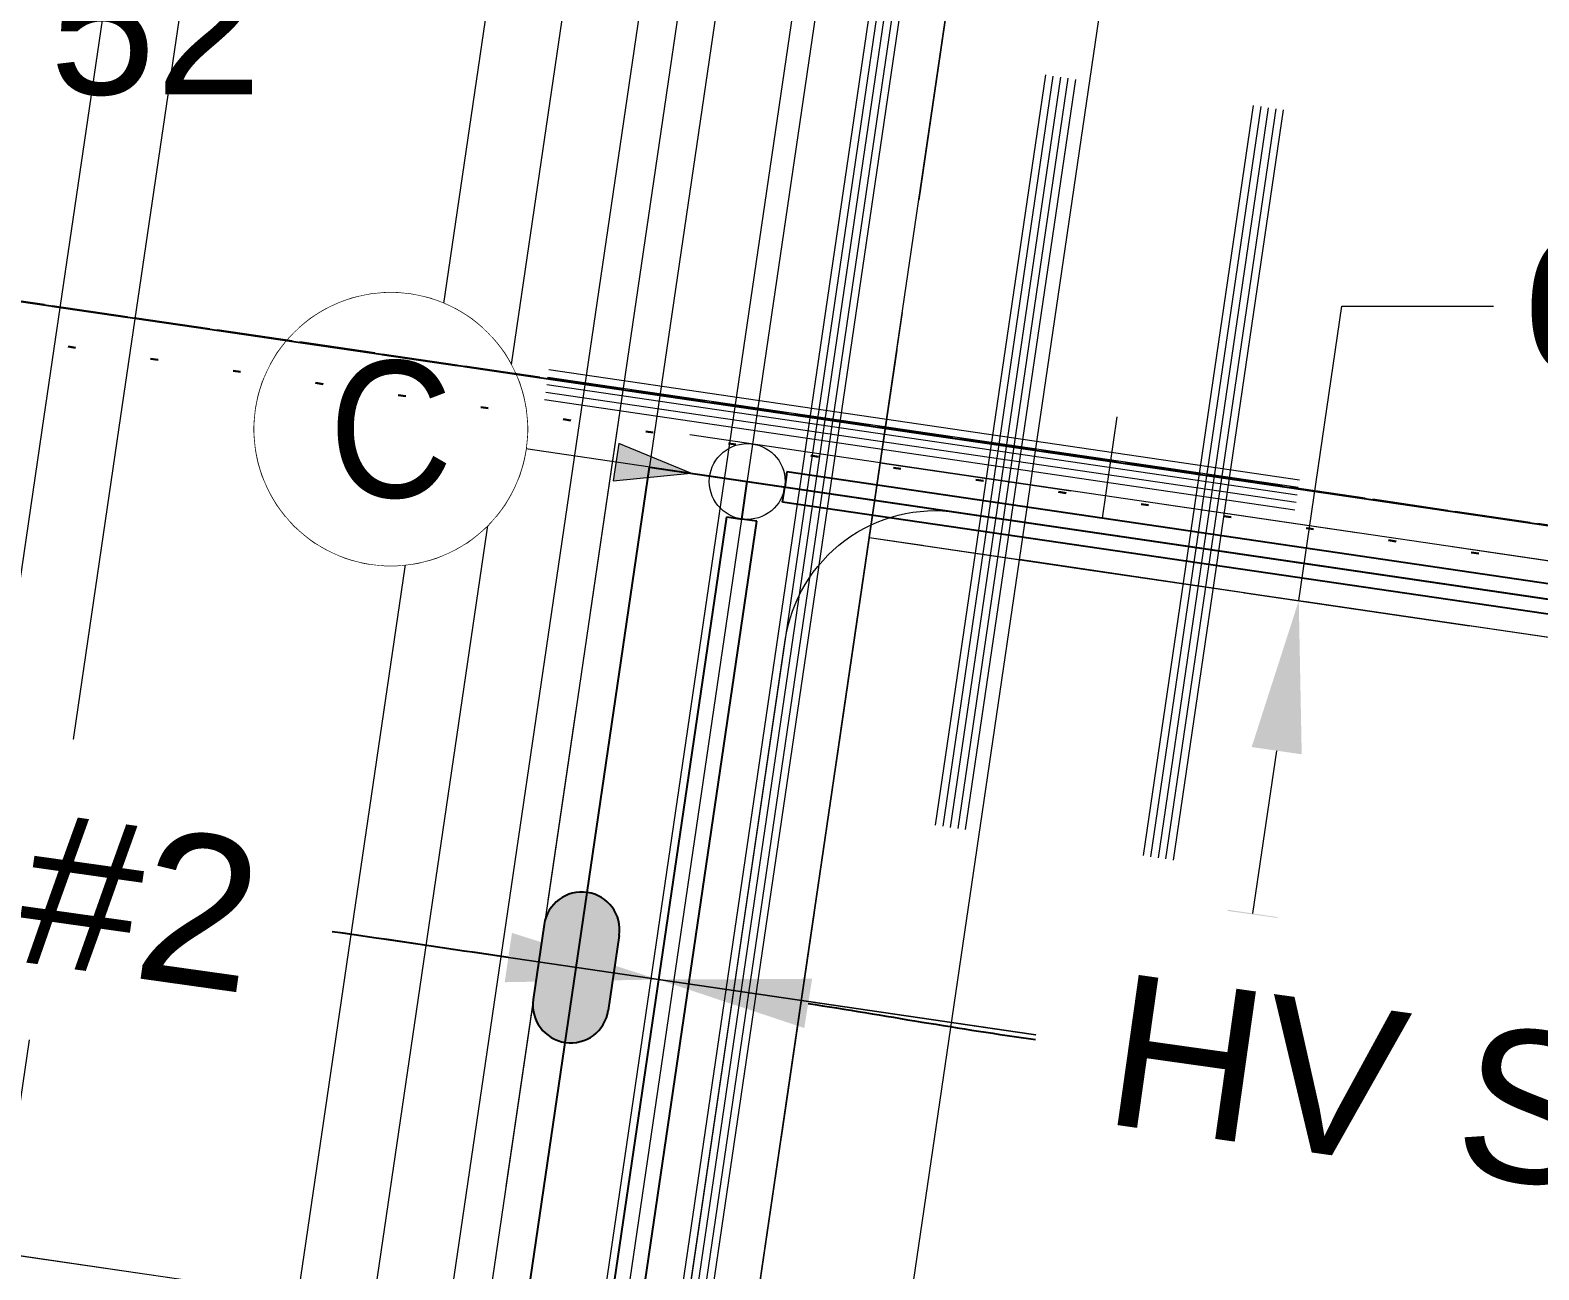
# Model space of a CAD drawing. Header units: metres. Extents: x 302924 to 306036, y 6267404 to 6269261.
# Drawn here: x 304090.09 to 304109.98, y 6268683.61 to 6268699.96 of the extents above; entities that cross this region are included whole.
import ezdxf
from ezdxf import colors
from ezdxf.entities.mleader import LeaderData, LeaderLine
from ezdxf.enums import TextEntityAlignment as Align
from ezdxf.math import Vec2, Vec3

# ---------------------------------------------------------------- set-up
doc = ezdxf.new("R2010")
doc.units = ezdxf.units.M
doc.set_wipeout_variables(frame=1)
for name, pattern in [('Cable Exist OH', [1, 1, 0]), ('Cable Remove', [1, 0, -1]), ('Dash', [5, 3, -2]), ('DASHED', [19.05, 12.7, -6.35]), ('HIDDEN2', [0.1875, 0.125, -0.0625])]:
    doc.linetypes.add(name, pattern=pattern)
doc.layers.get('0').update_dxf_attribs({"color": 6})
for name, color, linetype, lineweight, plot, transparency in [('. Const Lines _SP', 251, 'Continuous', 0, False, 0.4), ('._ MGA Trench Outline (Physical Location)', 6, 'Continuous', 0, False, 0.8), ('._ MGA Trench Outline (PL)', 248, 'Continuous', 0, False, 0.6), ('_User Miscellaneous12', 231, 'Continuous', 13, False, 0.5)]:
    doc.layers.add(name, color=color, linetype=linetype, lineweight=lineweight, plot=plot, transparency=transparency)
for name, color, linetype, lineweight, plot in [('. Const Lines Circles _SP', 251, 'Continuous', 0, False), ('._Cable_EW_70mm_Proposed', 90, 'Cable #', 0, False), ('._Cable_HV_240mm_Al_Proposed', 11, 'Cable x', 0, False), ('._Trenching HV_SP', 56, 'IE Trench HV', 0, False)]:
    doc.layers.add(name, color=color, linetype=linetype, lineweight=lineweight, plot=plot)
for name, color, linetype, lineweight, true_color, plot, transparency in [('. Const Lines_HV', 7, 'Continuous', 0, 0x990000, False, 0.4), ('. Const Lines_LV', 7, 'Continuous', 0, 0x000099, False, 0.4), ('. Const Lines_SL', 7, 'Continuous', 0, 0x009999, False, 0.4), ('. Const Lines_SP_Trench (PL)', 7, 'Continuous', 0, 0x990099, False, 0.4)]:
    doc.layers.add(name, color=color, linetype=linetype, lineweight=lineweight, true_color=true_color, plot=plot, transparency=transparency)
doc.layers.add('_Kerb Line_SP', color=60, linetype='Continuous', lineweight=13, transparency=0.6)
for name, color, linetype, lineweight in [('_Lot Layout Future', 151, 'Continuous', 13), ('_User Dimensions', 140, 'Continuous', 13), ('_User Miscellaneous3', 51, 'Continuous', 13), ('_User_EW_Final', 82, 'Continuous', 20), ('_User_HV_Final', 1, 'Continuous', 25), ('_User_TR_Final', 6, 'Continuous', 25), ('Cadastre Easements_SP_NEW', 52, 'DASHED', 15), ('Cadastre Land Parcels_SP_EXT', 118, 'Continuous', 15), ('Cadastre Other Property_SP_EXT', 138, 'DASHED', 15), ('MEN Earth', 3, 'Continuous', 20)]:
    doc.layers.add(name, color=color, linetype=linetype, lineweight=lineweight)
for name, color, linetype in [('Duct_SP_NEW', 2, 'Continuous'), ('Notes_SP_NEW', 51, 'Continuous'), ('OH_Details_SP_MISC', 7, 'Continuous'), ('SupportsOH_SP_TR_HV_LV_SL_EXT', 7, 'Continuous'), ('SupportsOH_SP_TR_HV_LV_SL_MOD', 3, 'Continuous'), ('Trench_SP_NEW', 2, 'Continuous')]:
    doc.layers.add(name, color=color, linetype=linetype)
doc.styles.add('POLE_LABEL', font='arial.ttf', dxfattribs={"height": 2})
doc.styles.get("Standard").update_dxf_attribs({"font": 'arial.ttf'})
doc.linetypes.add('Cable #', pattern='A,4,-0.1,["#",Standard,S=1.6,R=0,X=0,Y=-0.8],-1.35', length=5.45)
doc.linetypes.add('Cable E UG', pattern='A,5,-0.1,["E",Standard,S=1.5,R=0,X=0,Y=-0.75],-1.45', length=6.55)
doc.linetypes.add('Cable x', pattern='A,5,-0.05,["X",Standard,S=1.5,R=0,X=0,Y=-0.75],-1.45', length=6.5)
doc.linetypes.add('IE Trench HV', pattern='A,4,-0.4,["/",Standard,S=2,R=0,X=0.25,Y=-1],-1.6', length=6)
doc.dimstyles.new('1.8mm_1_1000', dxfattribs={"dimtxt": 1.8, "dimasz": 2, "dimexe": 1, "dimexo": 3, "dimgap": 0.5, "dimtad": 0, "dimtoh": 1, "dimlfac": -1, "dimzin": 12, "dimdsep": 46, "dimtxsty": 'Standard', "dimcen": 1, "dimclrd": 256, "dimclre": 256, "dimclrt": 256, "dimazin": 3, "dimtfac": 1, "dimtmove": 0, "dimatfit": 3, "dimfxl": 1, "dimtolj": 1, "dimtzin": 0, "dimlwd": -1, "dimlwe": -1, "dimarcsym": 0})

# ---------------------------------------------------------------- blocks, each defined once
blk = doc.blocks.new('POLE_EXT')
blk.add_hatch(color=256).paths.add_polyline_path([(-0.9, 0, 1), (0.9, 0, 1)])
blk.add_lwpolyline([(-0.9, 0, 1), (0.9, 0, 1)], format="xyb", close=True)
at = {"flags": 8}
blk.add_attdef('pNumber', text='', height=1.8, dxfattribs=at).set_placement((2.5, 2.5), align=Align.MIDDLE_CENTER)
at = {"style": 'POLE_LABEL', "flags": 9}
for tag, p in [('STRUCTURE_PLANT_NUMBER', (1.355, 0.028)), ('STREET_CODE', (1.355, -0.2))]:
    blk.add_attdef(tag, text='', height=0.2, dxfattribs=at).set_placement(p, align=Align.MIDDLE_LEFT)
at = {"flags": 9}
for tag, p in [('OWNED_BY', (1.355, -0.4)), ('PARENT', (1.355, -0.6)), ('SPECIAL_USE', (1.355, -0.8)), ('STATE', (1.355, -1)), ('USAGE', (1.355, -1.2)), ('cLV', (1.355, -1.4)), ('hDepth', (1.355, -1.6)), ('hDia', (1.355, -1.8)), ('cHV', (1.355, -2)), ('LBRACKET', (1.355, -2.2)), ('LExisting', (1.355, -2.4)), ('LANTNUMBER', (1.355, -2.6)), ('LOther', (1.355, -2.8)), ('LRemove', (1.355, -3)), ('LEGEND', (1.355, -3.2)), ('cLinedev', (1.355, -3.4)), ('LOCATION', (1.355, -3.6)), ('pExisting', (1.355, -3.8)), ('PFNUMBER', (1.355, -4)), ('NEWPFNUMBER', (1.355, -4.2)), ('pFooting', (1.355, -4.4)), ('pNew', (1.355, -4.6)), ('pRelocate', (1.355, -5)), ('pRemove', (1.355, -5.2)), ('pReplace', (1.355, -5.4)), ('pStay', (1.355, -5.6)), ('pType', (1.355, -5.8)), ('cspan', (1.355, -6)), ('STREETNAME', (1.355, -6.2)), ('SUBURB', (1.355, -6.4)), ('NOTES', (1.355, -6.6)), ('MAINTAINED_BY', (1.355, -6.814)), ('OPERATED_BY', (1.355, -7.014))]:
    blk.add_attdef(tag, text='', height=0.2, dxfattribs=at).set_placement(p, align=Align.MIDDLE_LEFT)
at = {"flags": 1}
blk.add_attdef('Z', (1.355, -7.328), '', height=0.2, dxfattribs=at)
blk = doc.blocks.new('*U82')
h = blk.add_hatch(color=256)
h.dxf.hatch_style = 1
h.paths.add_polyline_path([(3.005, -0.188), (2.932, -0.683), (3.958, -0.581)])
blk.add_line((3.958, -0.581), (1.781, -0.261))
at = {"linetype": 'Continuous', "flags": 128}
blk.add_lwpolyline([(0, 1.8), (-0.088, 1.798), (-0.176, 1.791), (-0.264, 1.781), (-0.351, 1.765), (-0.437, 1.746), (-0.523, 1.722), (-0.606, 1.695), (-0.689, 1.663), (-0.77, 1.627), (-0.849, 1.587), (-0.925, 1.544), (-1, 1.497), (-1.072, 1.446), (-1.142, 1.391), (-1.209, 1.334), (-1.273, 1.273), (-1.334, 1.209), (-1.391, 1.142), (-1.446, 1.072), (-1.497, 1), (-1.544, 0.925), (-1.587, 0.849), (-1.627, 0.77), (-1.663, 0.689), (-1.695, 0.606), (-1.722, 0.523), (-1.746, 0.437), (-1.765, 0.351), (-1.781, 0.264), (-1.791, 0.176), (-1.798, 0.088), (-1.8, 0), (-1.798, -0.088), (-1.791, -0.176), (-1.781, -0.264), (-1.765, -0.351), (-1.746, -0.437), (-1.722, -0.523), (-1.695, -0.606), (-1.663, -0.689), (-1.627, -0.77), (-1.587, -0.849), (-1.544, -0.925), (-1.497, -1), (-1.446, -1.072), (-1.391, -1.142), (-1.334, -1.209), (-1.273, -1.273), (-1.209, -1.334), (-1.142, -1.391), (-1.072, -1.446), (-1, -1.497), (-0.925, -1.544), (-0.849, -1.587), (-0.77, -1.627), (-0.689, -1.663), (-0.606, -1.695), (-0.523, -1.722), (-0.437, -1.746), (-0.351, -1.765), (-0.264, -1.781), (-0.176, -1.791), (-0.088, -1.798), (0, -1.8), (0.088, -1.798), (0.176, -1.791), (0.264, -1.781), (0.351, -1.765), (0.437, -1.746), (0.523, -1.722), (0.606, -1.695), (0.689, -1.663), (0.77, -1.627), (0.849, -1.587), (0.925, -1.544), (1, -1.497), (1.072, -1.446), (1.142, -1.391), (1.209, -1.334), (1.273, -1.273), (1.334, -1.209), (1.391, -1.142), (1.446, -1.072), (1.497, -1), (1.544, -0.925), (1.587, -0.849), (1.627, -0.77), (1.663, -0.689), (1.695, -0.606), (1.722, -0.523), (1.746, -0.437), (1.765, -0.351), (1.781, -0.264), (1.791, -0.176), (1.798, -0.088), (1.8, 0), (1.798, 0.088), (1.791, 0.176), (1.781, 0.264), (1.765, 0.351), (1.746, 0.437), (1.722, 0.523), (1.695, 0.606), (1.663, 0.689), (1.627, 0.77), (1.587, 0.849), (1.544, 0.925), (1.497, 1), (1.446, 1.072), (1.391, 1.142), (1.334, 1.209), (1.273, 1.273), (1.209, 1.334), (1.142, 1.391), (1.072, 1.446), (1, 1.497), (0.925, 1.544), (0.849, 1.587), (0.77, 1.627), (0.689, 1.663), (0.606, 1.695), (0.523, 1.722), (0.437, 1.746), (0.351, 1.765), (0.264, 1.781), (0.176, 1.791), (0.088, 1.798)], close=True, dxfattribs=at)
at = {"flags": 128}
blk.add_lwpolyline([(3.005, -0.188), (2.932, -0.683), (3.958, -0.581), (3.005, -0.188)], dxfattribs=at)
blk.add_circle((0, 0), 1.8)
at = {"width": 0.9}
blk.add_attdef('CODE', text='', height=1.8, dxfattribs=at).set_placement((0, 0), align=Align.MIDDLE_CENTER)
at = {"flags": 1}
blk.add_attdef('Z', (0, 0), '', height=0.2, dxfattribs=at)
at = {"linetype": 'Continuous'}
blk.add_wipeout([(0, 1.8), (-0.088, 1.798), (-0.176, 1.791), (-0.264, 1.781), (-0.351, 1.765), (-0.437, 1.746), (-0.523, 1.722), (-0.606, 1.695), (-0.689, 1.663), (-0.77, 1.627), (-0.849, 1.587), (-0.925, 1.544), (-1, 1.497), (-1.072, 1.446), (-1.142, 1.391), (-1.209, 1.334), (-1.273, 1.273), (-1.334, 1.209), (-1.391, 1.142), (-1.446, 1.072), (-1.497, 1), (-1.544, 0.925), (-1.587, 0.849), (-1.627, 0.77), (-1.663, 0.689), (-1.695, 0.606), (-1.722, 0.523), (-1.746, 0.437), (-1.765, 0.351), (-1.781, 0.264), (-1.791, 0.176), (-1.798, 0.088), (-1.8, 0), (-1.798, -0.088), (-1.791, -0.176), (-1.781, -0.264), (-1.765, -0.351), (-1.746, -0.437), (-1.722, -0.523), (-1.695, -0.606), (-1.663, -0.689), (-1.627, -0.77), (-1.587, -0.849), (-1.544, -0.925), (-1.497, -1), (-1.446, -1.072), (-1.391, -1.142), (-1.334, -1.209), (-1.273, -1.273), (-1.209, -1.334), (-1.142, -1.391), (-1.072, -1.446), (-1, -1.497), (-0.925, -1.544), (-0.849, -1.587), (-0.77, -1.627), (-0.689, -1.663), (-0.606, -1.695), (-0.523, -1.722), (-0.437, -1.746), (-0.351, -1.765), (-0.264, -1.781), (-0.176, -1.791), (-0.088, -1.798), (0, -1.8), (0.088, -1.798), (0.176, -1.791), (0.264, -1.781), (0.351, -1.765), (0.437, -1.746), (0.523, -1.722), (0.606, -1.695), (0.689, -1.663), (0.77, -1.627), (0.849, -1.587), (0.925, -1.544), (1, -1.497), (1.072, -1.446), (1.142, -1.391), (1.209, -1.334), (1.273, -1.273), (1.334, -1.209), (1.391, -1.142), (1.446, -1.072), (1.497, -1), (1.544, -0.925), (1.587, -0.849), (1.627, -0.77), (1.663, -0.689), (1.695, -0.606), (1.722, -0.523), (1.746, -0.437), (1.765, -0.351), (1.781, -0.264), (1.791, -0.176), (1.798, -0.088), (1.8, 0), (1.798, 0.088), (1.791, 0.176), (1.781, 0.264), (1.765, 0.351), (1.746, 0.437), (1.722, 0.523), (1.695, 0.606), (1.663, 0.689), (1.627, 0.77), (1.587, 0.849), (1.544, 0.925), (1.497, 1), (1.446, 1.072), (1.391, 1.142), (1.334, 1.209), (1.273, 1.273), (1.209, 1.334), (1.142, 1.391), (1.072, 1.446), (1, 1.497), (0.925, 1.544), (0.849, 1.587), (0.77, 1.627), (0.689, 1.663), (0.606, 1.695), (0.523, 1.722), (0.437, 1.746), (0.351, 1.765), (0.264, 1.781), (0.176, 1.791), (0.088, 1.798)], dxfattribs=at)
blk = doc.blocks.new('*U96')
h = blk.add_hatch(color=256)
h.dxf.hatch_style = 1
h.paths.add_polyline_path([(-0.5, -0.5), (0.5, -0.5, 1), (0.5, 0.5), (-0.5, 0.5, 1)])
for p, q in [((0.5, 0.5), (-0.5, 0.5)), ((0.5, -0.5), (-0.5, -0.5))]:
    blk.add_line(p, q)
blk.add_circle((0, 0), 0.0001)
for centre, start, end in [((-0.5, 0), 90, 270), ((0.5, 0), 270, 90), ((0.5, 0), 179.9885, 180.0115), ((-0.5, 0), 359.9885, 0.0115)]:
    blk.add_arc(centre, 0.5, start, end)
at = {"layer": '_User Miscellaneous12', "flags": 128}
blk.add_lwpolyline([(1, 0), (-1, 0)], dxfattribs=at)
blk = doc.blocks.new('*D98')
at = {"layer": '_User Dimensions', "transparency": 16777216}
for p, q in [((304106.817, 6268692.434), (304107.387, 6268696.318)), ((304107.387, 6268696.318), (304109.387, 6268696.318)), ((304104.122, 6268692.829), (304107.806, 6268692.289)), ((304106.211, 6268688.309), (304106.526, 6268690.455)), ((304103.226, 6268686.726), (304106.91, 6268686.185))]:
    blk.add_line(p, q, dxfattribs=at)
at = {"layer": '_User Dimensions', "linetype": 'Continuous', "transparency": 16777216}
for points in [[(304106.196, 6268690.503), (304106.856, 6268690.407), (304106.817, 6268692.434)], [(304105.881, 6268688.357), (304106.541, 6268688.26), (304105.921, 6268686.33)]]:
    blk.add_solid(points, dxfattribs=at)
at = {"layer": '_User Dimensions', "linetype": 'Continuous', "transparency": 16777216, "insert": (304112.554, 6268696.318), "char_height": 1.8, "attachment_point": 5, "rotation": 359.9}
blk.add_mtext('\\A1;6.0m', dxfattribs=at)

msp = doc.modelspace()

# ---------------------------------------------------------------- linework, layer by layer
at = {"layer": '. Const Lines _SP', "linetype": 'Continuous', "lineweight": 0, "flags": 128}
for points in [[(304170.5581, 6268684.0876), (304101.2992, 6268694.2532)], [(304172.1675, 6268683.346), (304098.2584, 6268694.1942)], [(304170.4129, 6268683.0982), (304101.154, 6268693.2638)], [(304099.5566, 6268682.3816), (304083.7264, 6268684.7054)]]:
    msp.add_lwpolyline(points, dxfattribs=at)
at = {"layer": '. Const Lines Circles _SP', "lineweight": 0}
msp.add_circle((304099.5446, 6268694.0054), 0.5, dxfattribs=at)
at = {"layer": '. Const Lines_HV', "linetype": 'Continuous', "lineweight": 0, "flags": 128}
for points in [[(304025.4858, 6268763.0388), (304029.6778, 6268790.3309), (304037.7576, 6268797.3194), (304096.1203, 6268798.3488), (304104.1282, 6268789.2357), (304098.6853, 6268752.1841), (304096.8066, 6268739.3855), (304094.9911, 6268727.018), (304093.5388, 6268717.124), (304092.0864, 6268707.2301), (304090.271, 6268694.8626), (304088.4555, 6268682.4952), (304087.0032, 6268672.6012), (304085.1877, 6268660.2337), (304083.7354, 6268650.3398), (304081.9194, 6268637.9688), (304080.0625, 6268625.4415), (304078.2424, 6268613.1615), (304076.2048, 6268599.3127), (304074.754, 6268589.42), (304072.5731, 6268574.5772), (304070.756, 6268562.2088), (304068.9387, 6268549.8411), (304067.4848, 6268539.9466)], [(304091.124, 6268659.3623), (304092.9394, 6268671.7297), (304094.3917, 6268681.6237), (304096.207, 6268693.99), (304098.0226, 6268706.3586), (304099.475, 6268716.2526), (304100.9273, 6268726.1466), (304102.7427, 6268738.514), (304104.6219, 6268751.3154), (304110.2297, 6268790.1026), (304118.8083, 6268797.0717), (304179.9938, 6268789.5992), (304189.2978, 6268777.3798), (304183.7806, 6268739.7359), (304181.8955, 6268726.8948), (304180.08, 6268714.5274), (304178.6276, 6268704.6334), (304177.1751, 6268694.7395), (304175.3599, 6268682.3721), (304173.544, 6268670.0045), (304172.0916, 6268660.1106)], [(304093.1028, 6268659.0718), (304094.9182, 6268671.4393), (304096.3705, 6268681.3332), (304098.1858, 6268693.6995), (304100.0014, 6268706.0682), (304101.4538, 6268715.9621), (304102.9061, 6268725.8561), (304104.7215, 6268738.2236), (304106.601, 6268751.0271), (304112.0973, 6268789.0431), (304119.4096, 6268794.9834), (304178.9138, 6268787.7162), (304187.197, 6268776.8375), (304181.8018, 6268740.0259), (304179.9168, 6268727.1853), (304178.1012, 6268714.8179), (304176.6488, 6268704.9239), (304175.1963, 6268695.0299), (304173.3811, 6268682.6625), (304171.5652, 6268670.295), (304170.1128, 6268660.4011)]]:
    msp.add_lwpolyline(points, dxfattribs=at)
at = {"layer": '. Const Lines_LV', "linetype": 'Continuous', "lineweight": 0, "flags": 128}
for points in [[(304024.4969, 6268763.1873), (304028.7452, 6268790.8464), (304037.3776, 6268798.3129), (304096.5657, 6268799.3568), (304105.1848, 6268789.5482), (304099.6747, 6268752.0388), (304097.796, 6268739.2403), (304095.9805, 6268726.8728), (304094.5282, 6268716.9788), (304093.0758, 6268707.0848), (304091.2604, 6268694.7174), (304089.4449, 6268682.3499), (304087.9926, 6268672.4559), (304086.1771, 6268660.0885), (304084.7247, 6268650.1945), (304082.9087, 6268637.8229), (304081.0517, 6268625.2949), (304079.2317, 6268613.0154), (304077.1941, 6268599.1671), (304075.7434, 6268589.2749), (304073.5625, 6268574.4318), (304071.7453, 6268562.0634), (304069.9281, 6268549.6958), (304068.4742, 6268539.8012)], [(304090.1346, 6268659.5075), (304091.95, 6268671.875), (304093.4023, 6268681.7689), (304095.2176, 6268694.1352), (304097.0332, 6268706.5039), (304098.4856, 6268716.3978), (304099.9379, 6268726.2918), (304101.7534, 6268738.6593), (304103.6323, 6268751.4596), (304109.2959, 6268790.6324), (304118.5076, 6268798.1159), (304180.5339, 6268790.5406), (304190.3483, 6268777.651), (304184.7701, 6268739.5909), (304182.8849, 6268726.7496), (304181.0694, 6268714.3821), (304179.617, 6268704.4882), (304178.1645, 6268694.5942), (304176.3493, 6268682.2269), (304174.5334, 6268669.8592), (304173.081, 6268659.9654)], [(304092.1134, 6268659.217), (304093.9288, 6268671.5845), (304095.3811, 6268681.4785), (304097.1964, 6268693.8448), (304099.012, 6268706.2134), (304100.4644, 6268716.1074), (304101.9167, 6268726.0014), (304103.7321, 6268738.3688), (304105.6114, 6268751.1713), (304111.1635, 6268789.5729), (304119.1089, 6268796.0276), (304179.4538, 6268788.6577), (304188.2474, 6268777.1087), (304182.7912, 6268739.8809), (304180.9061, 6268727.0401), (304179.0906, 6268714.6726), (304177.6382, 6268704.7787), (304176.1857, 6268694.8847), (304174.3705, 6268682.5173), (304172.5546, 6268670.1497), (304171.1022, 6268660.2558)], [(304094.0922, 6268658.9266), (304095.9076, 6268671.294), (304097.3599, 6268681.188), (304099.1752, 6268693.5543), (304100.9908, 6268705.9229), (304102.4432, 6268715.8169), (304103.8955, 6268725.7109), (304105.7109, 6268738.0783), (304107.5905, 6268750.8829), (304113.0311, 6268788.5133), (304119.7102, 6268793.9393), (304178.3738, 6268786.7747), (304186.1466, 6268776.5664), (304180.8123, 6268740.1709), (304178.9274, 6268727.3306), (304177.1118, 6268714.9631), (304175.6594, 6268705.0691), (304174.2069, 6268695.1752), (304172.3917, 6268682.8077), (304170.5758, 6268670.4402), (304169.1234, 6268660.5463)], [(304096.071, 6268658.6361), (304097.8864, 6268671.0036), (304099.3387, 6268680.8975), (304101.154, 6268693.2638), (304102.9696, 6268705.6325), (304104.422, 6268715.5264), (304105.8743, 6268725.4204), (304107.6897, 6268737.7879), (304109.5696, 6268750.5946), (304114.8987, 6268787.4537), (304120.3115, 6268791.851), (304177.2937, 6268784.8918), (304184.0457, 6268776.0241), (304178.8335, 6268740.4609), (304176.9486, 6268727.621), (304175.133, 6268715.2536), (304173.6806, 6268705.3596), (304172.2281, 6268695.4657), (304170.4129, 6268683.0982), (304168.5971, 6268670.7308), (304167.1446, 6268660.8368), (304165.3291, 6268648.4694)], [(304098.0497, 6268658.3456), (304099.8652, 6268670.7131), (304101.3175, 6268680.6071), (304103.1328, 6268692.9733), (304104.9484, 6268705.342), (304106.4008, 6268715.236), (304107.8531, 6268725.1299), (304109.6685, 6268737.4974), (304111.5488, 6268750.3063), (304116.7663, 6268786.3941), (304120.9128, 6268789.7627), (304176.2137, 6268783.0088), (304181.9449, 6268775.4818), (304176.8546, 6268740.751), (304174.9698, 6268727.9115), (304173.1542, 6268715.5441), (304171.7018, 6268705.6501), (304170.2493, 6268695.7562), (304168.4341, 6268683.3886), (304166.6183, 6268671.0213), (304165.1658, 6268661.1273), (304163.3503, 6268648.7599)]]:
    msp.add_lwpolyline(points, dxfattribs=at)
at = {"layer": '. Const Lines_SL', "linetype": 'Continuous', "lineweight": 0, "flags": 128}
msp.add_lwpolyline([(304095.0816, 6268658.7813), (304096.897, 6268671.1488), (304098.3493, 6268681.0428), (304100.1646, 6268693.409), (304101.9802, 6268705.7777), (304103.4326, 6268715.6717), (304104.8849, 6268725.5657), (304106.7003, 6268737.9331), (304108.5801, 6268750.7388), (304113.9649, 6268787.9835), (304120.0109, 6268792.8951), (304177.8337, 6268785.8332), (304185.0961, 6268776.2952), (304179.8229, 6268740.3159), (304177.938, 6268727.4758), (304176.1224, 6268715.1083), (304174.67, 6268705.2144), (304173.2175, 6268695.3204), (304171.4023, 6268682.953), (304169.5865, 6268670.5855), (304168.134, 6268660.6916), (304166.3185, 6268648.3241)], dxfattribs=at)
at = {"layer": '. Const Lines_SP_Trench (PL)', "linetype": 'Continuous', "lineweight": 0, "flags": 128}
msp.add_lwpolyline([(304094.389, 6268658.883), (304096.2044, 6268671.2505), (304097.6568, 6268681.1444), (304099.472, 6268693.5107), (304101.2876, 6268705.8794), (304102.74, 6268715.7733), (304104.1923, 6268725.6673), (304106.0078, 6268738.0348), (304107.8874, 6268750.8397), (304113.3112, 6268788.3543), (304119.8004, 6268793.626), (304178.2118, 6268786.4923), (304185.8314, 6268776.485), (304180.5155, 6268740.2144), (304178.6305, 6268727.3741), (304176.815, 6268715.0067), (304175.3626, 6268705.1127), (304173.9101, 6268695.2188), (304172.0949, 6268682.8513), (304170.279, 6268670.4838), (304168.8266, 6268660.5899), (304167.011, 6268648.2225)], dxfattribs=at)
at = {"layer": '._ MGA Trench Outline (Physical Location)', "linetype": 'Continuous', "lineweight": 0, "flags": 128}
for points in [[(304102.0277, 6268689.4729), (304103.4801, 6268699.3669)], [(304102.0277, 6268689.4729), (304103.4801, 6268699.3669)], [(304102.0277, 6268689.4729), (304103.4801, 6268699.3669)], [(304102.1266, 6268689.4584), (304103.579, 6268699.3524)], [(304102.1266, 6268689.4584), (304103.579, 6268699.3524)], [(304102.1266, 6268689.4584), (304103.579, 6268699.3524)], [(304102.2256, 6268689.4439), (304103.6779, 6268699.3379)], [(304102.2256, 6268689.4439), (304103.6779, 6268699.3379)], [(304102.2256, 6268689.4439), (304103.6779, 6268699.3379)], [(304102.3245, 6268689.4294), (304103.7769, 6268699.3233)], [(304102.3245, 6268689.4294), (304103.7769, 6268699.3233)], [(304102.3245, 6268689.4294), (304103.7769, 6268699.3233)], [(304102.4234, 6268689.4148), (304103.8758, 6268699.3088)], [(304102.4234, 6268689.4148), (304103.8758, 6268699.3088)], [(304102.4234, 6268689.4148), (304103.8758, 6268699.3088)], [(304104.7683, 6268689.0706), (304106.2207, 6268698.9646)], [(304104.7683, 6268689.0706), (304106.2207, 6268698.9646)], [(304104.7683, 6268689.0706), (304106.2207, 6268698.9646)], [(304104.8672, 6268689.0561), (304106.3196, 6268698.9501)], [(304104.8672, 6268689.0561), (304106.3196, 6268698.9501)], [(304104.8672, 6268689.0561), (304106.3196, 6268698.9501)], [(304104.9662, 6268689.0416), (304106.4186, 6268698.9355)], [(304104.9662, 6268689.0416), (304106.4186, 6268698.9355)], [(304104.9662, 6268689.0416), (304106.4186, 6268698.9355)], [(304105.0651, 6268689.0271), (304106.5175, 6268698.921)], [(304105.0651, 6268689.0271), (304106.5175, 6268698.921)], [(304105.0651, 6268689.0271), (304106.5175, 6268698.921)], [(304105.1641, 6268689.0125), (304106.6164, 6268698.9065)], [(304105.1641, 6268689.0125), (304106.6164, 6268698.9065)], [(304105.1641, 6268689.0125), (304106.6164, 6268698.9065)], [(304106.8246, 6268694.0245), (304096.9306, 6268695.4769)], [(304106.8246, 6268694.0245), (304096.9306, 6268695.4769)], [(304106.8246, 6268694.0245), (304096.9306, 6268695.4769)], [(304106.7956, 6268693.8266), (304096.9016, 6268695.279)], [(304106.7956, 6268693.8266), (304096.9016, 6268695.279)], [(304106.7956, 6268693.8266), (304096.9016, 6268695.279)], [(304106.8101, 6268693.9256), (304096.9161, 6268695.3779)], [(304106.8101, 6268693.9256), (304096.9161, 6268695.3779)], [(304106.8101, 6268693.9256), (304096.9161, 6268695.3779)], [(304106.7665, 6268693.6287), (304096.8725, 6268695.0811)], [(304106.7665, 6268693.6287), (304096.8725, 6268695.0811)], [(304106.7665, 6268693.6287), (304096.8725, 6268695.0811)], [(304106.781, 6268693.7277), (304096.8871, 6268695.1801)], [(304106.781, 6268693.7277), (304096.8871, 6268695.1801)], [(304106.781, 6268693.7277), (304096.8871, 6268695.1801)], [(304104.4201, 6268694.8576), (304104.224, 6268693.5219)], [(304104.4201, 6268694.8576), (304104.224, 6268693.5219)], [(304104.4201, 6268694.8576), (304104.224, 6268693.5219)]]:
    msp.add_lwpolyline(points, dxfattribs=at)
at = {"layer": '._ MGA Trench Outline (PL)', "flags": 128}
for points in [[(304095.1805, 6268658.7668), (304096.9959, 6268671.1343), (304098.4483, 6268681.0282), (304100.2635, 6268693.3945), (304102.0792, 6268705.7632), (304103.5315, 6268715.6572), (304104.9838, 6268725.5511), (304106.7993, 6268737.9186), (304108.679, 6268750.7244), (304114.0582, 6268787.9305), (304120.0409, 6268792.7907), (304177.7797, 6268785.7391), (304184.9911, 6268776.2681), (304179.724, 6268740.3304), (304177.839, 6268727.4903), (304176.0235, 6268715.1229), (304174.571, 6268705.2289), (304173.1186, 6268695.335), (304171.3033, 6268682.9675), (304169.4875, 6268670.6), (304168.0351, 6268660.7061), (304166.2195, 6268648.3386)], [(304095.1805, 6268658.7668), (304096.9959, 6268671.1343), (304098.4483, 6268681.0282), (304100.2635, 6268693.3945), (304102.0792, 6268705.7632), (304103.5315, 6268715.6572), (304104.9838, 6268725.5511), (304106.7993, 6268737.9186), (304108.679, 6268750.7244), (304114.0582, 6268787.9305), (304120.0409, 6268792.7907), (304177.7797, 6268785.7391), (304184.9911, 6268776.2681), (304179.724, 6268740.3304), (304177.839, 6268727.4903), (304176.0235, 6268715.1229), (304174.571, 6268705.2289), (304173.1186, 6268695.335), (304171.3033, 6268682.9675), (304169.4875, 6268670.6), (304168.0351, 6268660.7061), (304166.2195, 6268648.3386)], [(304095.1805, 6268658.7668), (304096.9959, 6268671.1343), (304098.4483, 6268681.0282), (304100.2635, 6268693.3945), (304102.0792, 6268705.7632), (304103.5315, 6268715.6572), (304104.9838, 6268725.5511), (304106.7993, 6268737.9186), (304108.679, 6268750.7244), (304114.0582, 6268787.9305), (304120.0409, 6268792.7907), (304177.7797, 6268785.7391), (304184.9911, 6268776.2681), (304179.724, 6268740.3304), (304177.839, 6268727.4903), (304176.0235, 6268715.1229), (304174.571, 6268705.2289), (304173.1186, 6268695.335), (304171.3033, 6268682.9675), (304169.4875, 6268670.6), (304168.0351, 6268660.7061), (304166.2195, 6268648.3386)], [(304095.2794, 6268658.7523), (304097.0949, 6268671.1198), (304098.5472, 6268681.0137), (304100.3625, 6268693.38), (304102.1781, 6268705.7487), (304103.6304, 6268715.6426), (304105.0828, 6268725.5366), (304106.8982, 6268737.9041), (304108.778, 6268750.7099), (304114.1516, 6268787.8775), (304120.071, 6268792.6863), (304177.7257, 6268785.645), (304184.8861, 6268776.241), (304179.625, 6268740.3449), (304177.7401, 6268727.5048), (304175.9245, 6268715.1374), (304174.4721, 6268705.2434), (304173.0197, 6268695.3495), (304171.2044, 6268682.982), (304169.3886, 6268670.6146), (304167.9361, 6268660.7206), (304166.1206, 6268648.3532)], [(304095.2794, 6268658.7523), (304097.0949, 6268671.1198), (304098.5472, 6268681.0137), (304100.3625, 6268693.38), (304102.1781, 6268705.7487), (304103.6304, 6268715.6426), (304105.0828, 6268725.5366), (304106.8982, 6268737.9041), (304108.778, 6268750.7099), (304114.1516, 6268787.8775), (304120.071, 6268792.6863), (304177.7257, 6268785.645), (304184.8861, 6268776.241), (304179.625, 6268740.3449), (304177.7401, 6268727.5048), (304175.9245, 6268715.1374), (304174.4721, 6268705.2434), (304173.0197, 6268695.3495), (304171.2044, 6268682.982), (304169.3886, 6268670.6146), (304167.9361, 6268660.7206), (304166.1206, 6268648.3532)], [(304095.2794, 6268658.7523), (304097.0949, 6268671.1198), (304098.5472, 6268681.0137), (304100.3625, 6268693.38), (304102.1781, 6268705.7487), (304103.6304, 6268715.6426), (304105.0828, 6268725.5366), (304106.8982, 6268737.9041), (304108.778, 6268750.7099), (304114.1516, 6268787.8775), (304120.071, 6268792.6863), (304177.7257, 6268785.645), (304184.8861, 6268776.241), (304179.625, 6268740.3449), (304177.7401, 6268727.5048), (304175.9245, 6268715.1374), (304174.4721, 6268705.2434), (304173.0197, 6268695.3495), (304171.2044, 6268682.982), (304169.3886, 6268670.6146), (304167.9361, 6268660.7206), (304166.1206, 6268648.3532)], [(304095.3784, 6268658.7378), (304097.1938, 6268671.1052), (304098.6462, 6268680.9992), (304100.4614, 6268693.3655), (304102.277, 6268705.7341), (304103.7294, 6268715.6281), (304105.1817, 6268725.5221), (304106.9972, 6268737.8895), (304108.877, 6268750.6955), (304114.245, 6268787.8245), (304120.1011, 6268792.5819), (304177.6717, 6268785.5508), (304184.781, 6268776.2139), (304179.5261, 6268740.3594), (304177.6411, 6268727.5194), (304175.8256, 6268715.1519), (304174.3732, 6268705.258), (304172.9207, 6268695.364), (304171.1055, 6268682.9965), (304169.2896, 6268670.6291), (304167.8372, 6268660.7351), (304166.0217, 6268648.3677)], [(304095.3784, 6268658.7378), (304097.1938, 6268671.1052), (304098.6462, 6268680.9992), (304100.4614, 6268693.3655), (304102.277, 6268705.7341), (304103.7294, 6268715.6281), (304105.1817, 6268725.5221), (304106.9972, 6268737.8895), (304108.877, 6268750.6955), (304114.245, 6268787.8245), (304120.1011, 6268792.5819), (304177.6717, 6268785.5508), (304184.781, 6268776.2139), (304179.5261, 6268740.3594), (304177.6411, 6268727.5194), (304175.8256, 6268715.1519), (304174.3732, 6268705.258), (304172.9207, 6268695.364), (304171.1055, 6268682.9965), (304169.2896, 6268670.6291), (304167.8372, 6268660.7351), (304166.0217, 6268648.3677)], [(304095.3784, 6268658.7378), (304097.1938, 6268671.1052), (304098.6462, 6268680.9992), (304100.4614, 6268693.3655), (304102.277, 6268705.7341), (304103.7294, 6268715.6281), (304105.1817, 6268725.5221), (304106.9972, 6268737.8895), (304108.877, 6268750.6955), (304114.245, 6268787.8245), (304120.1011, 6268792.5819), (304177.6717, 6268785.5508), (304184.781, 6268776.2139), (304179.5261, 6268740.3594), (304177.6411, 6268727.5194), (304175.8256, 6268715.1519), (304174.3732, 6268705.258), (304172.9207, 6268695.364), (304171.1055, 6268682.9965), (304169.2896, 6268670.6291), (304167.8372, 6268660.7351), (304166.0217, 6268648.3677)], [(304095.4773, 6268658.7232), (304097.2928, 6268671.0907), (304098.7451, 6268680.9847), (304100.5604, 6268693.351), (304102.376, 6268705.7196), (304103.8283, 6268715.6136), (304105.2807, 6268725.5076), (304107.0961, 6268737.875), (304108.9759, 6268750.6811), (304114.3384, 6268787.7716), (304120.1311, 6268792.4775), (304177.6177, 6268785.4567), (304184.676, 6268776.1868), (304179.4271, 6268740.3739), (304177.5422, 6268727.5339), (304175.7267, 6268715.1664), (304174.2742, 6268705.2725), (304172.8218, 6268695.3785), (304171.0065, 6268683.0111), (304169.1907, 6268670.6436), (304167.7383, 6268660.7497), (304165.9227, 6268648.3822)], [(304095.4773, 6268658.7232), (304097.2928, 6268671.0907), (304098.7451, 6268680.9847), (304100.5604, 6268693.351), (304102.376, 6268705.7196), (304103.8283, 6268715.6136), (304105.2807, 6268725.5076), (304107.0961, 6268737.875), (304108.9759, 6268750.6811), (304114.3384, 6268787.7716), (304120.1311, 6268792.4775), (304177.6177, 6268785.4567), (304184.676, 6268776.1868), (304179.4271, 6268740.3739), (304177.5422, 6268727.5339), (304175.7267, 6268715.1664), (304174.2742, 6268705.2725), (304172.8218, 6268695.3785), (304171.0065, 6268683.0111), (304169.1907, 6268670.6436), (304167.7383, 6268660.7497), (304165.9227, 6268648.3822)], [(304095.4773, 6268658.7232), (304097.2928, 6268671.0907), (304098.7451, 6268680.9847), (304100.5604, 6268693.351), (304102.376, 6268705.7196), (304103.8283, 6268715.6136), (304105.2807, 6268725.5076), (304107.0961, 6268737.875), (304108.9759, 6268750.6811), (304114.3384, 6268787.7716), (304120.1311, 6268792.4775), (304177.6177, 6268785.4567), (304184.676, 6268776.1868), (304179.4271, 6268740.3739), (304177.5422, 6268727.5339), (304175.7267, 6268715.1664), (304174.2742, 6268705.2725), (304172.8218, 6268695.3785), (304171.0065, 6268683.0111), (304169.1907, 6268670.6436), (304167.7383, 6268660.7497), (304165.9227, 6268648.3822)]]:
    msp.add_lwpolyline(points, dxfattribs=at)
at = {"layer": '._Cable_HV_240mm_Al_Proposed', "linetype": 'Cable x', "lineweight": 0, "ltscale": 0.1, "flags": 128}
for points in [[(303933.2952, 6268719.0133, -0.0278729), (303935.7926, 6268701.8685, 0.3694279), (303937.4942, 6268700.0673), (304003.9633, 6268690.3096, 0.0822404), (304004.6167, 6268690.3216), (304019.3403, 6268693.0384, -0.0822385), (304019.9937, 6268693.0503), (304083.746, 6268683.692, -0.1071027), (304084.5391, 6268683.3943), (304084.8262, 6268683.2092, 0.1071027), (304085.6193, 6268682.9114), (304096.4695, 6268681.3187, 0.4142109), (304098.7387, 6268683.007), (304099.3672, 6268687.292)], [(304099.3677, 6268687.2919), (304100.0458, 6268691.9114, -0.4142136), (304102.3151, 6268693.5998), (304169.2974, 6268683.7673, -0.4143356), (304170.9856, 6268681.4972), (304160.9975, 6268613.6512)]]:
    msp.add_lwpolyline(points, format="xyb", dxfattribs=at)
at = {"layer": '_Kerb Line_SP', "linetype": 'Continuous', "flags": 128}
msp.add_lwpolyline([(304163.3867, 6268603.9681), (304188.5787, 6268775.1763, 0.4144179), (304178.4433, 6268788.7969), (304161.9222, 6268791.2134, 0.017995), (304120.7062, 6268796.0657, 0.3941151), (304111.6444, 6268788.8266), (304087.3338, 6268623.2138)], format="xyb", dxfattribs=at)
at = {"layer": '_Lot Layout Future', "linetype": 'Dash', "transparency": 33554585}
msp.add_lwpolyline([(304096.071, 6268658.6361), (304097.8864, 6268671.0036), (304099.3387, 6268680.8975), (304101.1542, 6268693.265), (304102.9696, 6268705.6325), (304104.422, 6268715.5264), (304105.8743, 6268725.4204), (304107.6897, 6268737.7879), (304109.5696, 6268750.5946), (304144.201, 6268745.5279), (304178.8335, 6268740.4609), (304176.9486, 6268727.621), (304175.133, 6268715.2536), (304173.6806, 6268705.3596), (304172.2281, 6268695.4657), (304170.4126, 6268683.0982), (304168.5971, 6268670.7308), (304167.1446, 6268660.8368), (304165.3291, 6268648.4694)], dxfattribs=at)
msp.add_lwpolyline([(304096.071, 6268658.6361), (304097.8864, 6268671.0036), (304099.3387, 6268680.8975), (304101.1542, 6268693.265), (304102.9696, 6268705.6325), (304104.422, 6268715.5264), (304105.8743, 6268725.4204), (304107.6897, 6268737.7879), (304109.5696, 6268750.5946), (304144.201, 6268745.5279), (304178.8335, 6268740.4609), (304176.9486, 6268727.621), (304175.133, 6268715.2536), (304173.6806, 6268705.3596), (304172.2281, 6268695.4657), (304170.4126, 6268683.0982), (304168.5971, 6268670.7308), (304167.1446, 6268660.8368), (304165.3291, 6268648.4694)], dxfattribs=at)
for points in [[(304137.5985, 6268700.5491), (304102.9696, 6268705.6325), (304101.1542, 6268693.265), (304135.7831, 6268688.1817)], [(304135.7831, 6268688.1817), (304101.1542, 6268693.265), (304099.3387, 6268680.8975), (304133.9676, 6268675.8142)]]:
    msp.add_lwpolyline(points, close=True, dxfattribs=at)
at = {"layer": 'Cadastre Easements_SP_NEW', "color": 2, "ltscale": 0.2}
msp.add_lwpolyline([(304101.154, 6268693.2638), (304101.2992, 6268694.2532), (304170.5578, 6268684.0876), (304170.4129, 6268683.0982), (304135.7831, 6268688.1819)], close=True, dxfattribs=at)
at = {"layer": 'Cadastre Land Parcels_SP_EXT', "linetype": 'Continuous'}
for points in [[(304172.2997, 6268692.523), (304179.2785, 6268740.16), (303934.5604, 6268776.5535), (303895.2382, 6268782.3999), (303860.356, 6268787.5873), (303857.464, 6268766.026), (303854.4032, 6268743.2121), (303851.7737, 6268723.6085), (304170.0147, 6268676.9295), (304172.2997, 6268692.523)], [(304170.0147, 6268676.9295), (303851.7737, 6268723.6085), (303842.2536, 6268660.1704), (303917.1958, 6268649.2305), (303933.0275, 6268646.9186), (303964.6899, 6268642.2965), (303996.3514, 6268637.6743), (304012.183, 6268635.3632), (304043.8454, 6268630.7399), (304075.5077, 6268626.1175), (304091.3384, 6268623.8062), (304125.9696, 6268618.7491), (304160.7015, 6268613.6781), (304170.0147, 6268676.9295)]]:
    msp.add_lwpolyline(points, close=True, dxfattribs=at)
at = {"layer": 'Cadastre Other Property_SP_EXT', "linetype": 'HIDDEN2', "ltscale": 20}
msp.add_lwpolyline([(304172.3, 6268692.523), (303853.945, 6268739.3669), (303690.0785, 6268745.7516), (303514.0712, 6268753.0662), (303170.041, 6268767.854), (302924.068, 6268778.115), (302934.61, 6268762.3409), (303170.357, 6268752.492), (303269.8899, 6268748.3329), (303333.158, 6268745.616), (303394.873, 6268742.9971), (303455.3971, 6268740.402), (303511.8389, 6268738.482), (303515.571, 6268738.4199), (303515.798, 6268738.4111), (303687.9159, 6268731.666), (303851.5449, 6268723.621), (303851.7741, 6268723.608), (304170.015, 6268676.93), (304172.3, 6268692.523)], close=True, dxfattribs=at)
at = {"layer": 'Duct_SP_NEW'}
for p, q in [((304100.0684, 6268694.1307), (304100.0393, 6268693.9328)), ((304171.7018, 6268683.6165), (304100.0684, 6268694.1307)), ((304100.0103, 6268693.7349), (304100.0393, 6268693.9328)), ((304171.6437, 6268683.2208), (304100.0103, 6268693.7349)), ((304097.5315, 6268681.6682), (304099.2741, 6268693.5398)), ((304097.9273, 6268681.6101), (304099.6699, 6268693.4817)), ((304099.2741, 6268693.5398), (304099.472, 6268693.5107)), ((304099.6699, 6268693.4817), (304099.472, 6268693.5107))]:
    msp.add_line(p, q, dxfattribs=at)
at = {"layer": 'Trench_SP_NEW', "color": 2, "linetype": 'IE Trench HV', "flags": 128}
msp.add_lwpolyline([(304099.472, 6268693.5107), (304099.5446, 6268694.0054), (304099.9944, 6268693.9394), (304100.0393, 6268693.9328)], dxfattribs=at)

# ---------------------------------------------------------------- block references
at = {"layer": '_User_HV_Final', "rotation": 81.66274967649562}
msp.add_blockref('*U96', (304097.29, 6268687.5966), dxfattribs=at)
at = {"layer": 'SupportsOH_SP_TR_HV_LV_SL_MOD'}
ref = msp.add_blockref('POLE_EXT', (304082.251, 6268697.512), dxfattribs=dict(at, rotation=359.9930972227539))
ref.add_attrib('ASSET_NUM', '524752', dxfattribs={"layer": 'SupportsOH_SP_TR_HV_LV_SL_EXT', "height": 1.8, "rotation": 359.9931, "style": 'POLE_LABEL'}).set_placement((304088.9468, 6268700.0112), align=Align.MIDDLE_CENTER)

# ---------------------------------------------------------------- dimensions: what is measured, and where the dimension line sits
at = {"layer": '_User Dimensions', "linetype": 'Continuous'}
dim = msp.add_linear_dim(base=(304105.9207, 6268686.3301), p1=(304101.1542, 6268693.265), p2=(304100.2582, 6268687.1613), angle=261.64911, text='6.0m', dimstyle='1.8mm_1_1000', dxfattribs=at)
dim.commit()
dim.dimension.update_dxf_attribs({"geometry": '*D98', "text_midpoint": (304112.5538, 6268696.3182), "dimtype": 161, "text_rotation": 359.9})

# ---------------------------------------------------------------- next in the draw order: block references
at = {"layer": '_User Miscellaneous3', "color": 40}
msp.add_blockref('*U82', (304094.845, 6268694.6953), dxfattribs=at).add_auto_attribs({'CODE': 'C'})

# ---------------------------------------------------------------- next in the draw order: linework, layer by layer
at = {"layer": '_User_HV_Final', "linetype": 'Cable x', "flags": 128}
msp.add_lwpolyline([(303760.4621, 6268735.3534), (303760.1898, 6268729.8142, 0.4142136), (303760.3797, 6268729.6046), (303771.2528, 6268729.07), (303827.072, 6268750.9433), (303832.0402, 6268738.5724), (303896.288, 6268764.3744), (303906.1804, 6268760.1534), (303915.458, 6268763.872), (303923.0231, 6268744.9973, -0.0726585), (303933.5815, 6268700.6417), (304006.6655, 6268689.9129), (304017.2915, 6268693.447), (304085.2631, 6268683.4693), (304086.4767, 6268682.7856), (304096.3705, 6268681.3332), (304098.2568, 6268694.1944), (304173.4537, 6268683.1572), (304162.6706, 6268609.9043)], format="xyb", dxfattribs=at)
at = {"layer": 'Cadastre Easements_SP_NEW', "color": 2, "ltscale": 0.2}
msp.add_lwpolyline([(304101.2992, 6268694.2532), (304097.8364, 6268694.7615), (304096.0937, 6268682.89), (304083.7264, 6268684.7054), (304083.2907, 6268681.7372), (304099.1209, 6268679.4135)], close=True, dxfattribs=at)
at = {"layer": 'OH_Details_SP_MISC', "color": 7, "linetype": 'Cable Exist OH', "lineweight": 30, "flags": 128}
msp.add_lwpolyline([(304128.5498, 6268364.8613), (304137.0308, 6268421.9189), (304151.3281, 6268518.8324), (304163.3357, 6268603.9598), (304175.0607, 6268683.8992), (304082.251, 6268697.512), (303965.112, 6268714.683), (303858.683, 6268730.285), (303747.5441, 6268737.607), (303622.527, 6268742.478), (303502.824, 6268747.306)], dxfattribs=at)
at = {"layer": 'OH_Details_SP_MISC', "color": 7, "linetype": 'Cable Remove', "lineweight": 30, "flags": 128}
msp.add_lwpolyline([(304162.8406, 6268604.0297), (304174.4935, 6268683.4771), (304082.1784, 6268697.0173), (303965.0395, 6268714.1883), (303858.6302, 6268729.7874), (303761.2403, 6268736.2173)], dxfattribs=at)

# ---------------------------------------------------------------- next in the draw order: leaders
at = {"layer": 'Notes_SP_NEW'}
ml = msp.add_multileader_mtext('Standard', dxfattribs=at)
ml.set_content('HV STJ #2', color=256)
ml.set_leader_properties()
ml.build(insert=Vec2(0, 0))
ml.multileader.update_dxf_attribs({"leader_type": 2, "has_text_frame": 1, "text_left_attachment_type": 2, "text_right_attachment_type": 2, "dogleg_length": 0.01, "arrow_head_size": 2})
ctx = ml.context
ctx.base_point, ctx.char_height, ctx.arrow_head_size, ctx.landing_gap_size, ctx.plane_origin, ctx.plane_x_axis, ctx.plane_y_axis = Vec3(304079.08, 6268690.18), 2, 2, 1, Vec3(304081.3362, 6268679.4638), Vec3(0.9902175, -0.1395327), Vec3(0.1395327, 0.9902175)
ctx.left_attachment, ctx.right_attachment, ctx.text_align_type = 2, 2, 2
notes = []
notes.append((ctx, [(1, (1, 1, 0), (304094.0796, 6268688.0664), (-0.9902175, 0.1395327), 0.01, [(0, [(304098.3732, 6268687.4366)], 0, [])])]))
ctx.mtext.insert, ctx.mtext.text_direction, ctx.mtext.rotation, ctx.mtext.alignment, ctx.mtext.flow_direction = Vec3(304093.2238, 6268689.2313), Vec3(0.9902175, -0.1395327), 6.1431958, 3, 5
ctx.mtext.has_bg_fill, ctx.mtext.bg_color, ctx.mtext.bg_scale_factor, ctx.mtext.bg_transparency, ctx.mtext.use_window_bg_color = 1, -1027028792, 1.5, 0, 1
for ctx, leaders in notes:
    for number, flags, end, landing, length, lines in leaders:
        leader = LeaderData()
        leader.index, (leader.has_last_leader_line, leader.has_dogleg_vector, leader.attachment_direction) = number, flags
        leader.last_leader_point, leader.dogleg_vector, leader.dogleg_length = Vec3(end), Vec3(landing), length
        for number, points, colour, breaks in lines:
            line = LeaderLine()
            line.index, line.vertices, line.color, line.breaks = number, Vec3.list(points), colors.encode_raw_color(colour), breaks
            leader.lines.append(line)
        ctx.leaders.append(leader)

# ---------------------------------------------------------------- next in the draw order: linework, layer by layer
at = {"layer": '._Cable_EW_70mm_Proposed', "linetype": 'Cable x', "lineweight": 0, "ltscale": 0.1, "flags": 128}
msp.add_lwpolyline([(303761.4318, 6268748.7258), (303761.4318, 6268748.7258), (303761.4318, 6268748.7258), (303760.5285, 6268736.7596), (303759.0603, 6268735.4016, 0.1989188), (303758.4199, 6268734.0113), (303758.321, 6268731.4729, 0.4112324), (303760.2212, 6268729.3975), (303770.7577, 6268728.8794, 0.1142308), (303770.8465, 6268728.8954), (303824.5046, 6268751.9506, -0.415271), (303827.1141, 6268750.8463), (303832.2103, 6268738.2067, 0.4138119), (303834.8106, 6268737.0987), (303895.4917, 6268761.4683, -0.1988572), (303897.0219, 6268761.4519), (303903.5563, 6268758.6638, 0.1986334), (303905.0849, 6268758.6467), (303916.2365, 6268763.1141, -0.4088263), (303918.8228, 6268762.0354, -0.0135841), (303927.8797, 6268738.8422, 0.0037424), (303929.2631, 6268734.6479, -0.025986), (303933.2952, 6268719.0133, -0.0278729), (303935.7926, 6268701.8685, 0.3694279), (303937.4942, 6268700.0673), (304003.9633, 6268690.3096, 0.0822404), (304004.6167, 6268690.3216), (304019.3403, 6268693.0384, -0.0822385), (304019.9937, 6268693.0503), (304083.746, 6268683.692, -0.1071027), (304084.5391, 6268683.3943), (304084.8262, 6268683.2092, 0.1071027), (304085.6193, 6268682.9114), (304096.4695, 6268681.3187, 0.4142109), (304098.7387, 6268683.007), (304099.3677, 6268687.2919), (304100.0458, 6268691.9114, -0.4142136), (304102.3151, 6268693.5998), (304169.2974, 6268683.7673), (304172.1475, 6268683.3815)], format="xyb", dxfattribs=at)
at = {"layer": '._Trenching HV_SP', "lineweight": 0, "ltscale": 0.1, "flags": 128}
msp.add_lwpolyline([(304170.9515, 6268683.3224), (304101.1977, 6268693.5616), (304099.1209, 6268679.4135), (304083.5085, 6268683.2213), (304020.187, 6268692.5164), (304003.6247, 6268689.8539), (303936.5724, 6268699.6972), (303935.2579, 6268711.3632), (303932.4215, 6268725.6165), (303931.1409, 6268730.4491), (303928.4482, 6268739.0342), (303918.7048, 6268763.8355), (303903.8565, 6268757.8724), (303896.2532, 6268761.1275), (303833.2375, 6268735.8204), (303826.1321, 6268753.2615), (303763.9468, 6268727.9275), (303747.1945, 6268728.5801), (303747.5444, 6268737.613)], dxfattribs=at)
at = {"layer": '_User_EW_Final', "linetype": 'Continuous', "flags": 128}
msp.add_lwpolyline([(303745.545, 6268737.691), (303858.683, 6268730.285), (303965.112, 6268714.683), (304082.251, 6268697.512), (304173.4949, 6268684.1292)], dxfattribs=at)
at = {"layer": '_User_TR_Final', "linetype": 'Continuous', "flags": 128}
msp.add_lwpolyline([(303745.545, 6268737.691), (303858.683, 6268730.285), (303965.112, 6268714.683), (304082.251, 6268697.512), (304173.4949, 6268684.1292)], dxfattribs=at)

# ---------------------------------------------------------------- next in the draw order: leaders
at = {"layer": '_User_HV_Final'}
ml = msp.add_multileader_mtext('Standard', dxfattribs=at)
ml.set_content('HV STJ #2', color=256)
ml.set_leader_properties()
ml.build(insert=Vec2(0, 0))
ml.multileader.update_dxf_attribs({"leader_type": 2, "has_text_frame": 1, "text_left_attachment_type": 2, "text_right_attachment_type": 2, "dogleg_length": 0.01, "arrow_head_size": 2})
ctx = ml.context
ctx.base_point, ctx.char_height, ctx.arrow_head_size, ctx.landing_gap_size, ctx.plane_origin, ctx.plane_x_axis, ctx.plane_y_axis = Vec3(304103.3452, 6268686.6447), 2, 2, 1, Vec3(304081.3362, 6268679.4638), Vec3(0.9902175, -0.1395327), Vec3(0.1395327, 0.9902175)
ctx.left_attachment, ctx.right_attachment = 2, 2
notes = []
notes.append((ctx, [(0, (1, 1, 0), (304103.3353, 6268686.6461), (0.9902175, -0.1395327), 0.01, [(0, [(304098.3732, 6268687.4366)], 0, [])])]))
ctx.mtext.insert, ctx.mtext.text_direction, ctx.mtext.rotation, ctx.mtext.flow_direction = Vec3(304104.4797, 6268687.5291), Vec3(0.9902175, -0.1395327), 6.1431958, 5
ctx.mtext.has_bg_fill, ctx.mtext.bg_color, ctx.mtext.bg_scale_factor, ctx.mtext.bg_transparency, ctx.mtext.use_window_bg_color = 1, -1027028792, 1.5, 0, 1
for ctx, leaders in notes:
    for number, flags, end, landing, length, lines in leaders:
        leader = LeaderData()
        leader.index, (leader.has_last_leader_line, leader.has_dogleg_vector, leader.attachment_direction) = number, flags
        leader.last_leader_point, leader.dogleg_vector, leader.dogleg_length = Vec3(end), Vec3(landing), length
        for number, points, colour, breaks in lines:
            line = LeaderLine()
            line.index, line.vertices, line.color, line.breaks = number, Vec3.list(points), colors.encode_raw_color(colour), breaks
            leader.lines.append(line)
        ctx.leaders.append(leader)

# ---------------------------------------------------------------- next in the draw order: linework, layer by layer
at = {"layer": 'MEN Earth', "linetype": 'Cable E UG', "lineweight": 0, "ltscale": 0.5, "flags": 128}
msp.add_lwpolyline([(303760.5166, 6268736.7523), (303760.5166, 6268736.7523), (303760.5166, 6268736.7523), (303760.5166, 6268736.7523), (303759.0788, 6268735.7922, 0.2402421), (303758.191, 6268734.2068), (303758.0933, 6268731.6991, 0.4112324), (303759.9935, 6268729.6236), (303770.7904, 6268729.0927, 0.1142308), (303771.6782, 6268729.2527), (303824.5046, 6268751.9506, -0.415271), (303827.1141, 6268750.8463), (303832.2103, 6268738.2067, 0.4138119), (303834.8106, 6268737.0987), (303895.4917, 6268761.4683, -0.1988572), (303897.0219, 6268761.4519), (303903.5563, 6268758.6638, 0.1986334), (303905.0849, 6268758.6467), (303916.2365, 6268763.1141, -0.4088263), (303918.8228, 6268762.0354, -0.0135841), (303927.8797, 6268738.8422, 0.0037424), (303929.2631, 6268734.6479, -0.025986), (303933.2952, 6268719.0133, -0.0278729), (303935.7926, 6268701.8685, 0.3694279), (303937.4942, 6268700.0673), (304003.9633, 6268690.3096, 0.0822404), (304004.6167, 6268690.3216), (304019.3403, 6268693.0384, -0.0822385), (304019.9937, 6268693.0503), (304083.746, 6268683.692, -0.1071027), (304084.5391, 6268683.3943), (304084.8262, 6268683.2092, 0.1071027), (304085.6193, 6268682.9114), (304096.4695, 6268681.3187, 0.4142109), (304098.7387, 6268683.007), (304099.3677, 6268687.2919), (304100.0458, 6268691.9114, -0.4142136), (304102.3151, 6268693.5998), (304169.2974, 6268683.7673), (304172.1475, 6268683.3815)], format="xyb", dxfattribs=at)

doc.saveas('drawing.dxf')
